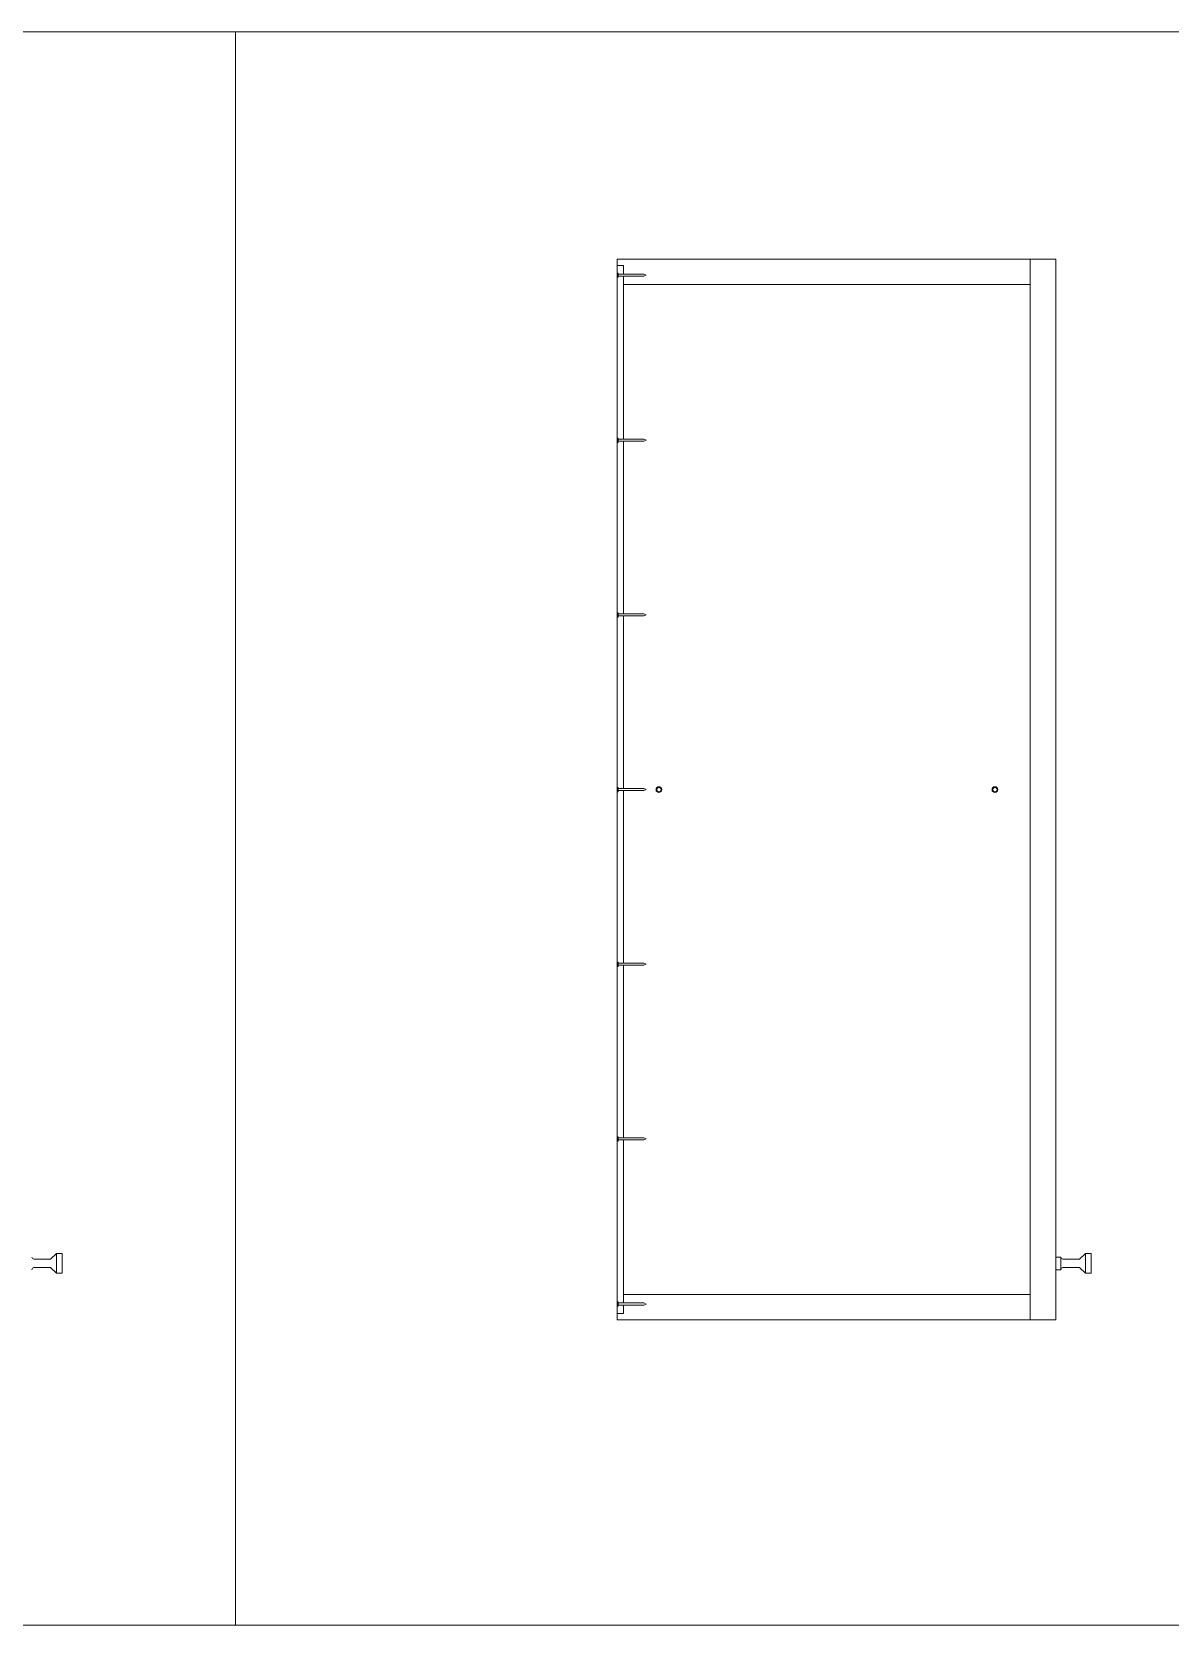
# Model space of a CAD drawing. Header units: centimetres. Extents: x -9.9 to 12.1, y -14.8 to 2.1.
# Drawn here: x 2.44 to 3.244, y -10.751 to -9.624 of the extents above; entities that cross this region are included whole.
import ezdxf

# ---------------------------------------------------------------- set-up
doc = ezdxf.new("R2010")
doc.units = ezdxf.units.CM
doc.header["$MEASUREMENT"] = 0
for name, color, linetype, lineweight in [('A-FURN_Num_Penna__252_Num_Penna__252_Num_Penna__3_Num_Penna__252_Num_Penna__252_Num_Penna__252_Num_Penna__252_Num_Penna__252_Num_Penna__252_Num_Penna__252_Num_Penna__252_Num_Penna__252_Num_Penna__252_Num_Penna__252_Num_Penna__240', 240, 'Continuous', 18), ('A-FURN_Num_Penna__252_Num_Penna__252_Num_Penna__3_Num_Penna__252_Num_Penna__252_Num_Penna__252_Num_Penna__252_Num_Penna__252_Num_Penna__252_Num_Penna__252_Num_Penna__252_Num_Penna__252_Num_Penna__252_Num_Penna__252_Num_Penna__5', 5, 'Continuous', 18), ('A-FURN_Num_Penna__252_Num_Penna__252_Num_Penna__3_Num_Penna__252_Num_Penna__252_Num_Penna__252_Num_Penna__252_Num_Penna__252_Num_Penna__252_Num_Penna__252_Num_Penna__252_Num_Penna__252_Num_Penna__252_Num_Penna__252_Num_Penna__6', 6, 'Continuous', 18), ('A-SECT-PATT_Num_Penna__6_Num_Penna__6_Num_Penna__6_Num_Penna__6_Num_Penna__6_Num_Penna__6_Num_Penna__6_Num_Penna__6_Num_Penna__6_Num_Penna__6_Num_Penna__6_Num_Penna__6_Num_Penna__6_Num_Penna__6', 6, 'Continuous', 18), ('PDF10_Geometry_Num_Penna__7_Num_Penna__7_Num_Penna__7_Num_Penna__7_Num_Penna__7_Num_Penna__7_Num_Penna__7_Num_Penna__6', 6, 'Continuous', 18), ('PDF16_Geometry_Num_Penna__5_Num_Penna__5_Num_Penna__5_Num_Penna__5_Num_Penna__5_Num_Penna__5_Num_Penna__5_Num_Penna__5_Num_Penna__5_Num_Penna__5_Num_Penna__5_Num_Penna__5_Num_Penna__5_Num_Penna__5', 5, 'Continuous', 18), ('PDF16_Geometry_Num_Penna__6_Num_Penna__6_Num_Penna__6_Num_Penna__6_Num_Penna__6_Num_Penna__6_Num_Penna__6_Num_Penna__6_Num_Penna__6_Num_Penna__6_Num_Penna__6_Num_Penna__6_Num_Penna__6_Num_Penna__6', 6, 'Continuous', 18), ('PDF22_Geometry_Num_Penna__1_Num_Penna__255_Num_Penna__5_Num_Penna__5_Num_Penna__6', 6, 'Continuous', 18)]:
    doc.layers.add(name, color=color, linetype=linetype, lineweight=lineweight)

msp = doc.modelspace()

# ---------------------------------------------------------------- linework, layer by layer
at = {"layer": 'A-FURN_Num_Penna__252_Num_Penna__252_Num_Penna__3_Num_Penna__252_Num_Penna__252_Num_Penna__252_Num_Penna__252_Num_Penna__252_Num_Penna__252_Num_Penna__252_Num_Penna__252_Num_Penna__252_Num_Penna__252_Num_Penna__252_Num_Penna__240', "color": 240, "linetype": 'Continuous', "lineweight": 18}
for p, q in [((1.4573, -9.6242), (2.5839, -9.6242)), ((2.5839, -9.6242), (2.5839, -10.7507)), ((2.5839, -9.6242), (4.5639, -9.6242)), ((2.5839, -10.7507), (1.4573, -10.7507)), ((2.5839, -10.7507), (4.5639, -10.7507))]:
    msp.add_line(p, q, dxfattribs=at)
at = {"layer": 'A-FURN_Num_Penna__252_Num_Penna__252_Num_Penna__3_Num_Penna__252_Num_Penna__252_Num_Penna__252_Num_Penna__252_Num_Penna__252_Num_Penna__252_Num_Penna__252_Num_Penna__252_Num_Penna__252_Num_Penna__252_Num_Penna__252_Num_Penna__5', "color": 5, "linetype": 'Continuous', "lineweight": 18}
for p, q in [((2.8536, -9.7947), (2.8536, -9.7977)), ((2.8542, -9.7952), (2.8542, -9.7969)), ((2.8536, -9.9114), (2.8536, -9.9144)), ((2.8542, -9.9122), (2.8542, -9.9136)), ((2.8536, -10.0349), (2.8536, -10.0379)), ((2.8542, -10.0357), (2.8542, -10.0371)), ((2.8536, -10.1584), (2.8536, -10.1614)), ((2.8542, -10.1592), (2.8542, -10.1606)), ((2.8536, -10.2819), (2.8536, -10.2849)), ((2.8542, -10.2827), (2.8542, -10.2841)), ((2.8536, -10.4054), (2.8536, -10.4084)), ((2.8542, -10.4062), (2.8542, -10.4076)), ((2.8536, -10.5252), (2.8536, -10.5222)), ((2.8542, -10.5229), (2.8542, -10.5244))]:
    msp.add_line(p, q, dxfattribs=at)
for centre in [(2.8831, -10.1599), (3.1206, -10.1599)]:
    msp.add_circle(centre, 0.0015, dxfattribs=at)
at = {"layer": 'A-FURN_Num_Penna__252_Num_Penna__252_Num_Penna__3_Num_Penna__252_Num_Penna__252_Num_Penna__252_Num_Penna__252_Num_Penna__252_Num_Penna__252_Num_Penna__252_Num_Penna__252_Num_Penna__252_Num_Penna__252_Num_Penna__252_Num_Penna__6', "color": 6, "linetype": 'Continuous', "lineweight": 18}
for p, q in [((2.8536, -9.7947), (2.8542, -9.7947)), ((2.8536, -9.7977), (2.8542, -9.7977)), ((2.8542, -9.7947), (2.8542, -9.7954)), ((2.8542, -9.7954), (2.8725, -9.7954)), ((2.8542, -9.7969), (2.8725, -9.7969)), ((2.8542, -9.7969), (2.8542, -9.7977)), ((2.8536, -9.9114), (2.8542, -9.9114)), ((2.8542, -9.9114), (2.8542, -9.9122)), ((2.8542, -9.9122), (2.8725, -9.9122)), ((2.8536, -9.9144), (2.8542, -9.9144)), ((2.8542, -9.9136), (2.8725, -9.9136)), ((2.8542, -9.9136), (2.8542, -9.9144)), ((2.8536, -10.0349), (2.8542, -10.0349)), ((2.8542, -10.0349), (2.8542, -10.0357)), ((2.8542, -10.0357), (2.8725, -10.0357)), ((2.8542, -10.0371), (2.8725, -10.0371)), ((2.8542, -10.0371), (2.8542, -10.0379)), ((2.8536, -10.0379), (2.8542, -10.0379)), ((2.8536, -10.1584), (2.8542, -10.1584)), ((2.8542, -10.1584), (2.8542, -10.1592)), ((2.8542, -10.1592), (2.8725, -10.1592)), ((2.8542, -10.1606), (2.8725, -10.1606)), ((2.8542, -10.1606), (2.8542, -10.1614)), ((2.8536, -10.1614), (2.8542, -10.1614)), ((2.8536, -10.2819), (2.8542, -10.2819)), ((2.8536, -10.2849), (2.8542, -10.2849)), ((2.8542, -10.2819), (2.8542, -10.2827)), ((2.8542, -10.2827), (2.8725, -10.2827)), ((2.8542, -10.2841), (2.8725, -10.2841)), ((2.8542, -10.2841), (2.8542, -10.2849)), ((2.8536, -10.4054), (2.8542, -10.4054)), ((2.8536, -10.4084), (2.8542, -10.4084)), ((2.8542, -10.4054), (2.8542, -10.4062)), ((2.8542, -10.4062), (2.8725, -10.4062)), ((2.8542, -10.4076), (2.8725, -10.4076)), ((2.8542, -10.4076), (2.8542, -10.4084)), ((2.8536, -10.5222), (2.8542, -10.5222)), ((2.8536, -10.5252), (2.8542, -10.5252)), ((2.8542, -10.5222), (2.8542, -10.5229)), ((2.8542, -10.5229), (2.8725, -10.5229)), ((2.8542, -10.5244), (2.8725, -10.5244)), ((2.8542, -10.5244), (2.8542, -10.5252))]:
    msp.add_line(p, q, dxfattribs=at)
at = {"layer": 'A-SECT-PATT_Num_Penna__6_Num_Penna__6_Num_Penna__6_Num_Penna__6_Num_Penna__6_Num_Penna__6_Num_Penna__6_Num_Penna__6_Num_Penna__6_Num_Penna__6_Num_Penna__6_Num_Penna__6_Num_Penna__6_Num_Penna__6', "color": 6, "linetype": 'Continuous', "lineweight": 18}
for p, q in [((2.8536, -9.7894), (2.8536, -9.7947)), ((2.8581, -9.7894), (2.8581, -9.7954)), ((2.8581, -9.7969), (2.8581, -9.9122)), ((2.8581, -9.9136), (2.8581, -10.0357)), ((2.8581, -10.0371), (2.8581, -10.1592)), ((2.8581, -10.1606), (2.8581, -10.2827)), ((2.8581, -10.2841), (2.8581, -10.4062)), ((2.8581, -10.4076), (2.8581, -10.5229)), ((2.8581, -10.5244), (2.8581, -10.5304))]:
    msp.add_line(p, q, dxfattribs=at)
at = {"layer": 'PDF10_Geometry_Num_Penna__7_Num_Penna__7_Num_Penna__7_Num_Penna__7_Num_Penna__7_Num_Penna__7_Num_Penna__7_Num_Penna__6', "color": 6, "linetype": 'Continuous', "lineweight": 18, "flags": 128}
for points in [[(2.8725, -9.7954), (2.8742, -9.7962)], [(2.8742, -9.7962), (2.8725, -9.7969)], [(2.8725, -9.9122), (2.8742, -9.9129)], [(2.8742, -9.9129), (2.8725, -9.9136)], [(2.8725, -10.0357), (2.8742, -10.0364)], [(2.8742, -10.0364), (2.8725, -10.0371)], [(2.8725, -10.1592), (2.8742, -10.1599)], [(2.8742, -10.1599), (2.8725, -10.1606)], [(2.8725, -10.2827), (2.8742, -10.2834)], [(2.8742, -10.2834), (2.8725, -10.2841)], [(2.8725, -10.4062), (2.8742, -10.4069)], [(2.8742, -10.4069), (2.8725, -10.4076)], [(2.8725, -10.5229), (2.8742, -10.5237)], [(2.8742, -10.5237), (2.8725, -10.5244)]]:
    msp.add_lwpolyline(points, dxfattribs=at)
at = {"layer": 'PDF16_Geometry_Num_Penna__5_Num_Penna__5_Num_Penna__5_Num_Penna__5_Num_Penna__5_Num_Penna__5_Num_Penna__5_Num_Penna__5_Num_Penna__5_Num_Penna__5_Num_Penna__5_Num_Penna__5_Num_Penna__5_Num_Penna__5', "color": 5, "linetype": 'Continuous', "lineweight": 18}
for p, q in [((2.453, -10.4919), (2.4414, -10.4919)), ((2.453, -10.4979), (2.4414, -10.4979)), ((2.4574, -10.4879), (2.453, -10.4919)), ((2.4574, -10.5019), (2.453, -10.4979)), ((2.4613, -10.4879), (2.4574, -10.4879)), ((2.4574, -10.4879), (2.4574, -10.5019)), ((2.4613, -10.4879), (2.4613, -10.5019)), ((3.1673, -10.4904), (3.1636, -10.4904)), ((3.1636, -10.4904), (3.1636, -10.4994)), ((3.1673, -10.4904), (3.1673, -10.4994)), ((3.1803, -10.4919), (3.1687, -10.4919)), ((3.1803, -10.4979), (3.1687, -10.4979)), ((3.1847, -10.4879), (3.1803, -10.4919)), ((3.1847, -10.5019), (3.1803, -10.4979)), ((3.1886, -10.4879), (3.1847, -10.4879)), ((3.1847, -10.4879), (3.1847, -10.5019)), ((3.1886, -10.4879), (3.1886, -10.5019)), ((2.4613, -10.5019), (2.4574, -10.5019)), ((3.1673, -10.4994), (3.1636, -10.4994)), ((3.1886, -10.5019), (3.1847, -10.5019))]:
    msp.add_line(p, q, dxfattribs=at)
for centre, start, end in [((2.4414, -10.4904), 180, 270), ((2.4414, -10.4994), 90, 180), ((3.1687, -10.4904), 180, 270), ((3.1687, -10.4994), 90, 180)]:
    msp.add_arc(centre, 0.00148, start, end, dxfattribs=at)
at = {"layer": 'PDF16_Geometry_Num_Penna__6_Num_Penna__6_Num_Penna__6_Num_Penna__6_Num_Penna__6_Num_Penna__6_Num_Penna__6_Num_Penna__6_Num_Penna__6_Num_Penna__6_Num_Penna__6_Num_Penna__6_Num_Penna__6_Num_Penna__6', "color": 6, "linetype": 'Continuous', "lineweight": 18}
for p, q in [((2.8536, -9.7894), (2.8536, -9.7849)), ((2.8536, -9.7849), (3.1636, -9.7849)), ((2.8536, -9.7894), (2.8581, -9.7894)), ((3.1456, -9.7849), (3.1456, -10.5349)), ((3.1636, -9.7849), (3.1636, -10.5349)), ((2.8536, -9.9114), (2.8536, -9.7977)), ((2.8581, -9.8029), (3.1456, -9.8029)), ((2.8536, -10.0349), (2.8536, -9.9144)), ((2.8536, -10.1584), (2.8536, -10.0379)), ((2.8536, -10.2819), (2.8536, -10.1614)), ((2.8536, -10.4054), (2.8536, -10.2849)), ((2.8536, -10.5222), (2.8536, -10.4084)), ((2.8581, -10.5169), (3.1456, -10.5169)), ((2.8581, -10.5229), (2.8581, -10.5169)), ((2.8536, -10.5304), (2.8536, -10.5252)), ((2.8536, -10.5349), (2.8536, -10.5304)), ((2.8536, -10.5304), (2.8581, -10.5304)), ((2.8581, -10.5304), (2.8581, -10.5244)), ((2.8536, -10.5349), (3.1636, -10.5349))]:
    msp.add_line(p, q, dxfattribs=at)
at = {"layer": 'PDF22_Geometry_Num_Penna__1_Num_Penna__255_Num_Penna__5_Num_Penna__5_Num_Penna__6', "color": 6, "linetype": 'Continuous', "lineweight": 18}
for centre in [(2.8831, -10.1599), (3.1206, -10.1599)]:
    msp.add_circle(centre, 0.002, dxfattribs=at)

doc.saveas('drawing.dxf')
